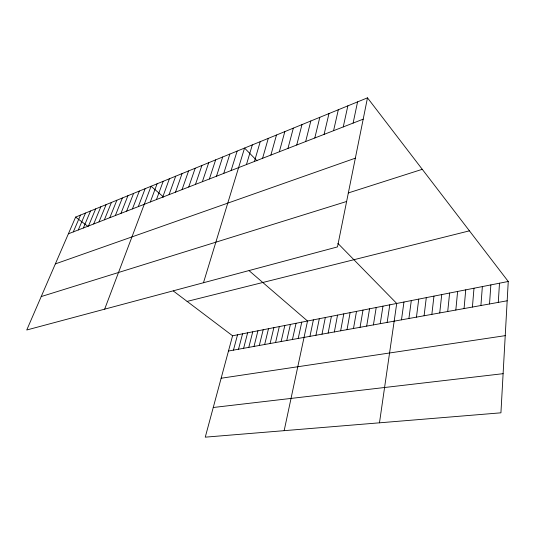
<?xml version="1.0" encoding="UTF-8"?>
<svg xmlns="http://www.w3.org/2000/svg" width="535" height="535" viewBox="0 0 535 535"><rect width="100%" height="100%" fill="white"/><g stroke="black" fill="none" stroke-linecap="round" stroke-linejoin="round"><path stroke-width="0.8" d="M508.25 281.477L500.927 412.819L205.259 437.162L232.578 335.786L508.25 281.477L367.485 97.838L75.622 217.083L26.75 329.995L337.478 246.909L367.485 97.838M498.279 302.395L499.489 283.202M489.525 303.974L490.862 284.901M480.911 305.525L482.363 286.579M472.418 307.057L473.99 288.225M464.059 308.561L465.744 289.85M455.827 310.046L457.619 291.448M447.721 311.51L449.621 293.026M439.73 312.948L441.729 294.584M431.852 314.366L433.959 296.116M424.094 315.764L426.295 297.62M416.451 317.148L418.744 299.112M408.914 318.506L411.301 300.576M401.484 319.843L403.958 302.021M379.476 422.817L396.723 303.452L337.899 243.385M387.153 322.424L389.794 304.816M380.238 323.675L382.96 306.16M373.417 324.899L376.212 307.491M366.689 326.116L369.558 308.802M360.048 327.313L362.991 310.093M353.495 328.49L356.504 311.37M347.034 329.66L350.104 312.634M340.648 330.811L343.791 313.878M334.348 331.941L337.552 315.108M328.136 333.064L331.399 316.319M321.996 334.168L325.32 317.516M315.931 335.264L319.315 318.7M309.952 336.341L313.39 319.87M353.12 123.083L357.567 101.891M284.159 430.668L307.531 321.02L249.149 270.73M298.202 338.461L301.753 322.164M343.249 126.922L347.85 105.856M292.444 339.498L296.042 323.287M333.572 130.687L338.321 109.755M286.753 340.521L290.398 324.397M281.129 341.537L284.827 325.494M324.09 134.372L328.978 113.567M275.572 342.54L279.317 326.577M270.088 343.523L273.873 327.654M264.664 344.507L268.496 328.711M314.794 137.99L319.81 117.319M259.314 345.47L263.187 329.761M254.018 346.426L257.937 330.79M305.672 141.534L310.815 120.99M248.788 347.369L252.747 331.814M243.619 348.298L247.618 332.823M296.724 145.018L301.987 124.595M238.51 349.221L242.549 333.827M287.95 148.429L293.327 128.132M233.461 350.131L237.533 334.81M279.337 151.779L284.827 131.61M270.884 155.063L276.475 135.021M262.585 158.293L268.282 138.371M254.439 161.456L260.231 141.655M246.441 164.573L252.319 144.891M203.474 282.741L244.555 148.061L256.974 160.741M231.093 170.538L237.139 151.091M223.73 173.4L229.856 154.067M216.494 176.216L222.687 156.996M209.372 178.984L215.645 159.871M202.377 181.706L208.71 162.707M195.489 184.381L201.889 165.489M188.721 187.016L195.181 168.231M182.06 189.611L188.581 170.932M175.507 192.159L182.081 173.587M169.053 194.666L175.687 176.196M162.707 197.134L169.388 178.77M156.461 199.562L163.188 181.305M150.315 201.956L157.089 183.799M104.659 309.163L151.077 186.254L163.59 197.027M138.297 206.624L145.159 188.668M132.426 208.911L139.327 191.055M126.648 211.158L133.583 193.402M120.95 213.371L127.925 195.71M115.339 215.551L122.348 197.99M109.815 217.705L116.857 200.237M104.372 219.818L111.44 202.444M99.002 221.905L106.104 204.624M93.712 223.964L100.841 206.777M88.502 225.991L95.658 208.897M83.366 227.99L90.542 210.984M78.297 229.956L85.5 213.044M73.302 231.902L80.524 215.077M68.38 233.815L363.191 119.171M55.359 263.902L355.34 158.173M348.225 192.968L422.269 169.307M41.222 296.564L346.62 201.481M187.116 301.406L469.436 230.839M228.472 351.027L507.173 300.79M221.142 378.238L505.227 335.652M213.258 407.496L503.107 373.677M75.622 217.083L87.967 226.419M173.34 290.986L232.578 335.786"/></g></svg>
